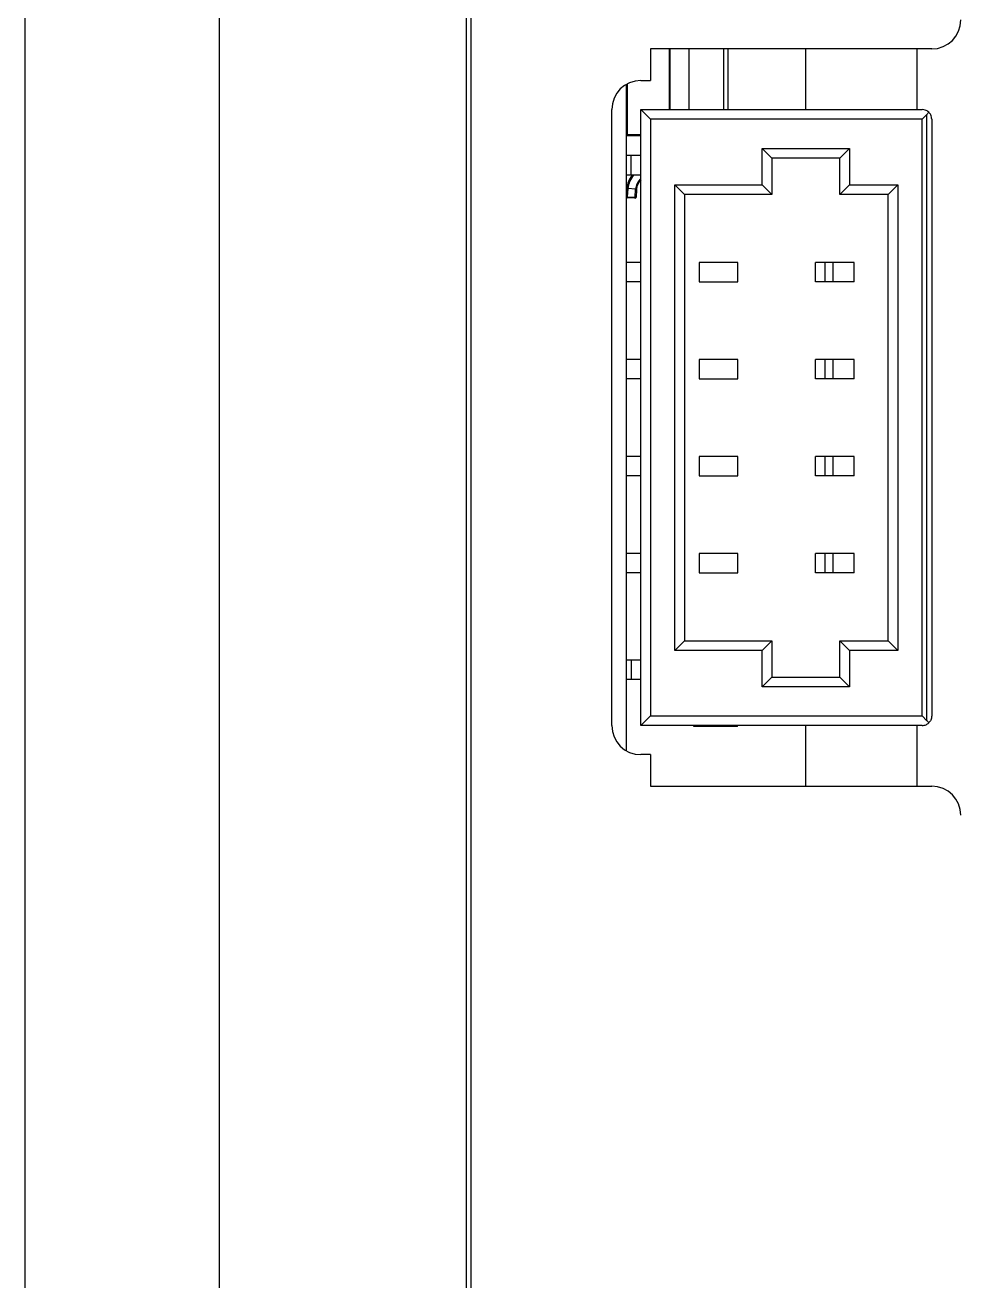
# Model space of a CAD drawing. Header units: millimetres. Extents: x 249 to 419, y 1050 to 1275.
# Drawn here: x 249.55 to 259.2, y 1212.16 to 1225.1 of the extents above; entities that cross this region are included whole.
import ezdxf

# ---------------------------------------------------------------- set-up
doc = ezdxf.new("R2010")
doc.units = ezdxf.units.MM

msp = doc.modelspace()

# ---------------------------------------------------------------- linework, layer by layer
at = {"color": 7, "linetype": 'Continuous', "lineweight": 25}
for p, q in [((249.547, 1114.953), (249.547, 1234.853)), ((251.547, 1234.853), (251.547, 1114.953)), ((254.097, 1114.953), (254.097, 1234.853)), ((254.147, 1114.953), (254.147, 1234.853)), ((258.897, 1224.858), (255.997, 1224.858)), ((255.997, 1224.858), (255.997, 1224.533)), ((256.187, 1224.858), (256.187, 1224.233)), ((256.197, 1224.858), (256.197, 1224.233)), ((256.395, 1224.233), (256.395, 1224.858)), ((256.794, 1224.858), (256.794, 1224.233)), ((257.597, 1224.233), (257.597, 1224.858)), ((258.747, 1224.233), (258.747, 1224.858)), ((255.747, 1217.623), (255.747, 1224.493)), ((255.757, 1224.499), (255.757, 1223.972)), ((255.897, 1224.533), (255.997, 1224.533)), ((255.597, 1217.883), (255.597, 1224.233)), ((255.997, 1224.133), (255.897, 1224.233)), ((255.897, 1224.233), (258.797, 1224.233)), ((255.897, 1217.883), (255.897, 1224.233)), ((256.795, 1224.32), (256.794, 1224.32)), ((256.795, 1224.311), (256.794, 1224.311)), ((256.795, 1224.297), (256.794, 1224.297)), ((256.795, 1224.291), (256.794, 1224.291)), ((256.795, 1224.297), (256.795, 1224.293)), ((256.795, 1224.291), (256.795, 1224.233)), ((255.747, 1224.222), (255.757, 1224.222)), ((255.757, 1223.972), (255.757, 1224.222)), ((258.797, 1224.133), (255.997, 1224.133)), ((255.997, 1224.133), (255.997, 1217.983)), ((258.847, 1224.183), (258.797, 1224.133)), ((258.797, 1217.983), (258.797, 1224.133)), ((258.847, 1217.933), (258.847, 1224.183)), ((258.897, 1224.133), (258.897, 1217.983)), ((255.897, 1223.962), (255.747, 1223.962)), ((255.897, 1223.972), (255.757, 1223.972)), ((255.797, 1223.758), (255.747, 1223.758)), ((255.797, 1223.558), (255.797, 1223.758)), ((255.897, 1223.758), (255.797, 1223.758)), ((257.147, 1223.458), (257.147, 1223.833)), ((257.147, 1223.833), (258.047, 1223.833)), ((257.147, 1223.833), (257.247, 1223.733)), ((257.947, 1223.733), (257.247, 1223.733)), ((257.247, 1223.733), (257.247, 1223.358)), ((258.047, 1223.833), (257.947, 1223.733)), ((257.947, 1223.358), (257.947, 1223.733)), ((258.047, 1223.833), (258.047, 1223.458)), ((255.797, 1223.558), (255.747, 1223.558)), ((255.897, 1223.558), (255.797, 1223.558)), ((256.247, 1223.458), (257.147, 1223.458)), ((256.247, 1218.658), (256.247, 1223.458)), ((256.247, 1223.458), (256.347, 1223.358)), ((257.147, 1223.458), (257.247, 1223.358)), ((257.947, 1223.358), (258.047, 1223.458)), ((258.047, 1223.458), (258.547, 1223.458)), ((258.447, 1223.358), (258.547, 1223.458)), ((258.547, 1223.458), (258.547, 1218.658)), ((255.747, 1223.335), (255.753, 1223.419)), ((255.747, 1223.335), (255.757, 1223.334)), ((255.747, 1223.334), (255.757, 1223.334)), ((255.753, 1223.419), (255.763, 1223.418)), ((255.756, 1223.324), (255.757, 1223.334)), ((255.763, 1223.418), (255.757, 1223.334)), ((255.757, 1223.334), (255.837, 1223.329)), ((255.842, 1223.413), (255.763, 1223.418)), ((255.836, 1223.319), (255.837, 1223.329)), ((255.837, 1223.329), (255.842, 1223.413)), ((255.847, 1223.328), (255.837, 1223.329)), ((255.852, 1223.412), (255.842, 1223.413)), ((255.852, 1223.412), (255.847, 1223.328)), ((257.247, 1223.358), (256.347, 1223.358)), ((256.347, 1223.358), (256.347, 1218.758)), ((258.447, 1223.358), (257.947, 1223.358)), ((258.447, 1218.758), (258.447, 1223.358)), ((255.836, 1223.319), (255.756, 1223.324)), ((255.897, 1222.658), (255.747, 1222.658)), ((256.897, 1222.658), (256.497, 1222.658)), ((256.497, 1222.658), (256.497, 1222.458)), ((256.897, 1222.458), (256.897, 1222.658)), ((257.697, 1222.458), (257.697, 1222.658)), ((257.796, 1222.658), (257.697, 1222.658)), ((257.796, 1222.458), (257.796, 1222.658)), ((257.88, 1222.658), (257.796, 1222.658)), ((257.88, 1222.458), (257.88, 1222.658)), ((258.097, 1222.658), (257.88, 1222.658)), ((258.097, 1222.458), (258.097, 1222.658)), ((255.897, 1222.458), (255.747, 1222.458)), ((256.497, 1222.458), (256.897, 1222.458)), ((257.796, 1222.458), (257.697, 1222.458)), ((257.88, 1222.458), (257.796, 1222.458)), ((258.097, 1222.458), (257.88, 1222.458)), ((255.897, 1221.658), (255.747, 1221.658)), ((256.897, 1221.658), (256.497, 1221.658)), ((256.497, 1221.658), (256.497, 1221.458)), ((256.897, 1221.458), (256.897, 1221.658)), ((257.697, 1221.458), (257.697, 1221.658)), ((257.796, 1221.658), (257.697, 1221.658)), ((257.796, 1221.458), (257.796, 1221.658)), ((257.88, 1221.658), (257.796, 1221.658)), ((257.88, 1221.458), (257.88, 1221.658)), ((258.097, 1221.658), (257.88, 1221.658)), ((258.097, 1221.458), (258.097, 1221.658)), ((255.897, 1221.458), (255.747, 1221.458)), ((256.497, 1221.458), (256.897, 1221.458)), ((257.796, 1221.458), (257.697, 1221.458)), ((257.88, 1221.458), (257.796, 1221.458)), ((258.097, 1221.458), (257.88, 1221.458)), ((255.897, 1220.658), (255.747, 1220.658)), ((256.497, 1220.658), (256.497, 1220.458)), ((256.897, 1220.658), (256.497, 1220.658)), ((256.897, 1220.458), (256.897, 1220.658)), ((257.697, 1220.458), (257.697, 1220.658)), ((257.796, 1220.658), (257.697, 1220.658)), ((257.796, 1220.458), (257.796, 1220.658)), ((257.88, 1220.658), (257.796, 1220.658)), ((257.88, 1220.458), (257.88, 1220.658)), ((258.097, 1220.658), (257.88, 1220.658)), ((258.097, 1220.458), (258.097, 1220.658)), ((255.897, 1220.458), (255.747, 1220.458)), ((256.497, 1220.458), (256.897, 1220.458)), ((257.796, 1220.458), (257.697, 1220.458)), ((257.88, 1220.458), (257.796, 1220.458)), ((258.097, 1220.458), (257.88, 1220.458)), ((255.897, 1219.658), (255.747, 1219.658)), ((256.497, 1219.658), (256.497, 1219.458)), ((256.897, 1219.658), (256.497, 1219.658)), ((256.897, 1219.458), (256.897, 1219.658)), ((257.697, 1219.458), (257.697, 1219.658)), ((257.796, 1219.658), (257.697, 1219.658)), ((257.796, 1219.458), (257.796, 1219.658)), ((257.88, 1219.658), (257.796, 1219.658)), ((257.88, 1219.458), (257.88, 1219.658)), ((258.097, 1219.658), (257.88, 1219.658)), ((258.097, 1219.458), (258.097, 1219.658)), ((255.897, 1219.458), (255.747, 1219.458)), ((256.497, 1219.458), (256.897, 1219.458)), ((257.796, 1219.458), (257.697, 1219.458)), ((257.88, 1219.458), (257.796, 1219.458)), ((258.097, 1219.458), (257.88, 1219.458)), ((256.247, 1218.658), (256.347, 1218.758)), ((256.347, 1218.758), (257.247, 1218.758)), ((257.147, 1218.658), (257.247, 1218.758)), ((257.247, 1218.758), (257.247, 1218.383)), ((257.947, 1218.758), (258.447, 1218.758)), ((257.947, 1218.758), (258.047, 1218.658)), ((257.947, 1218.383), (257.947, 1218.758)), ((258.447, 1218.758), (258.547, 1218.658)), ((255.797, 1218.558), (255.747, 1218.558)), ((255.797, 1218.558), (255.797, 1218.358)), ((255.897, 1218.558), (255.797, 1218.558)), ((257.147, 1218.658), (256.247, 1218.658)), ((257.147, 1218.283), (257.147, 1218.658)), ((258.547, 1218.658), (258.047, 1218.658)), ((258.047, 1218.658), (258.047, 1218.283)), ((255.797, 1218.358), (255.747, 1218.358)), ((255.897, 1218.358), (255.797, 1218.358)), ((257.247, 1218.383), (257.147, 1218.283)), ((258.047, 1218.283), (257.147, 1218.283)), ((257.247, 1218.383), (257.947, 1218.383)), ((257.947, 1218.383), (258.047, 1218.283)), ((255.997, 1217.983), (255.897, 1217.883)), ((255.997, 1217.983), (258.797, 1217.983)), ((258.847, 1217.933), (258.797, 1217.983)), ((258.797, 1217.883), (255.897, 1217.883)), ((256.443, 1217.873), (256.443, 1217.883)), ((256.509, 1217.873), (256.509, 1217.883)), ((256.555, 1217.873), (256.555, 1217.883)), ((256.66, 1217.873), (256.66, 1217.883)), ((256.77, 1217.873), (256.77, 1217.883)), ((256.816, 1217.873), (256.816, 1217.883)), ((256.857, 1217.873), (256.857, 1217.883)), ((256.894, 1217.873), (256.894, 1217.883)), ((257.597, 1217.258), (257.597, 1217.883)), ((258.747, 1217.258), (258.747, 1217.883)), ((255.997, 1217.583), (255.897, 1217.583)), ((255.997, 1217.583), (255.997, 1217.258)), ((255.997, 1217.258), (258.897, 1217.258))]:
    msp.add_line(p, q, dxfattribs=at)
at = {"color": 8, "linetype": 'Continuous', "lineweight": 25}
msp.add_line((256.754, 1224.233), (256.754, 1224.858), dxfattribs=at)
at = {"color": 7, "linetype": 'Continuous', "lineweight": 25}
for centre, radius, start, end in [((258.897, 1225.158), 0.3, 270, 0), ((255.897, 1224.233), 0.3, 90, 180), ((256.002, 1223.401), 0.249, 141.0581, 176), ((256.002, 1223.401), 0.15, 134.4089, 176), ((255.757, 1223.334), 0.00998, 180, 266), ((255.837, 1223.329), 0.00998, 270, 356), ((255.837, 1223.329), 0.00998, 266, 270), ((255.897, 1217.883), 0.3, 180, 270), ((258.897, 1216.958), 0.3, 0, 90)]:
    msp.add_arc(centre, radius, start, end, dxfattribs=at)
at = {"color": 8, "linetype": 'Continuous', "lineweight": 25}
for radius, start in [(0.239, 139.1016), (0.16, 130.9985)]:
    msp.add_arc((256.002, 1223.401), radius, start, 176, dxfattribs=at)
at = {"color": 7, "linetype": 'Continuous', "lineweight": 25}
for points, knots in [([(258.865, 1224.206), (258.854, 1224.215), (258.834, 1224.23), (258.808, 1224.232), (258.797, 1224.233)], [0, 0, 0, 0, 0.569262, 1, 1, 1, 1]), ([(258.847, 1224.183), (258.851, 1224.187), (258.857, 1224.195), (258.863, 1224.203), (258.865, 1224.206)], [0, 0, 0, 0, 0.5406781, 1, 1, 1, 1]), ([(258.897, 1224.133), (258.895, 1224.148), (258.893, 1224.175), (258.873, 1224.197), (258.865, 1224.206)], [0, 0, 0, 0, 0.5808953, 1, 1, 1, 1]), ([(258.797, 1217.883), (258.811, 1217.885), (258.837, 1217.888), (258.856, 1217.903), (258.865, 1217.91)], [0, 0, 0, 0, 0.549829, 1, 1, 1, 1]), ([(258.865, 1217.91), (258.862, 1217.915), (258.857, 1217.923), (258.85, 1217.93), (258.847, 1217.933)], [0, 0, 0, 0, 0.579342, 1, 1, 1, 1]), ([(258.897, 1217.983), (258.895, 1217.968), (258.893, 1217.942), (258.873, 1217.919), (258.865, 1217.91)], [0, 0, 0, 0, 0.5808953, 1, 1, 1, 1]), ([(256.509, 1217.873), (256.498, 1217.873), (256.478, 1217.873), (256.457, 1217.873), (256.445, 1217.873), (256.444, 1217.873), (256.443, 1217.873)], [0, 0, 0, 0, 0.277909, 0.553175, 0.772919, 1, 1, 1, 1]), ([(256.555, 1217.873), (256.543, 1217.873), (256.522, 1217.873), (256.513, 1217.873), (256.509, 1217.873)], [0, 0, 0, 0, 0.560871, 1, 1, 1, 1]), ([(256.66, 1217.873), (256.638, 1217.873), (256.6, 1217.873), (256.569, 1217.873), (256.555, 1217.873)], [0, 0, 0, 0, 0.557939, 1, 1, 1, 1]), ([(256.77, 1217.873), (256.752, 1217.873), (256.719, 1217.873), (256.678, 1217.873), (256.66, 1217.873)], [0, 0, 0, 0, 0.5572018, 1, 1, 1, 1]), ([(256.816, 1217.873), (256.813, 1217.873), (256.809, 1217.873), (256.782, 1217.873), (256.77, 1217.873)], [0, 0, 0, 0, 0.556227, 1, 1, 1, 1]), ([(256.857, 1217.873), (256.85, 1217.873), (256.837, 1217.873), (256.821, 1217.873), (256.814, 1217.873)], [0, 0, 0, 0, 0.55532, 1, 1, 1, 1]), ([(256.894, 1217.873), (256.892, 1217.873), (256.888, 1217.873), (256.866, 1217.873), (256.857, 1217.873)], [0, 0, 0, 0, 0.56138, 1, 1, 1, 1])]:
    msp.add_open_spline(points, degree=3, knots=knots, dxfattribs=at)

doc.saveas('drawing.dxf')
